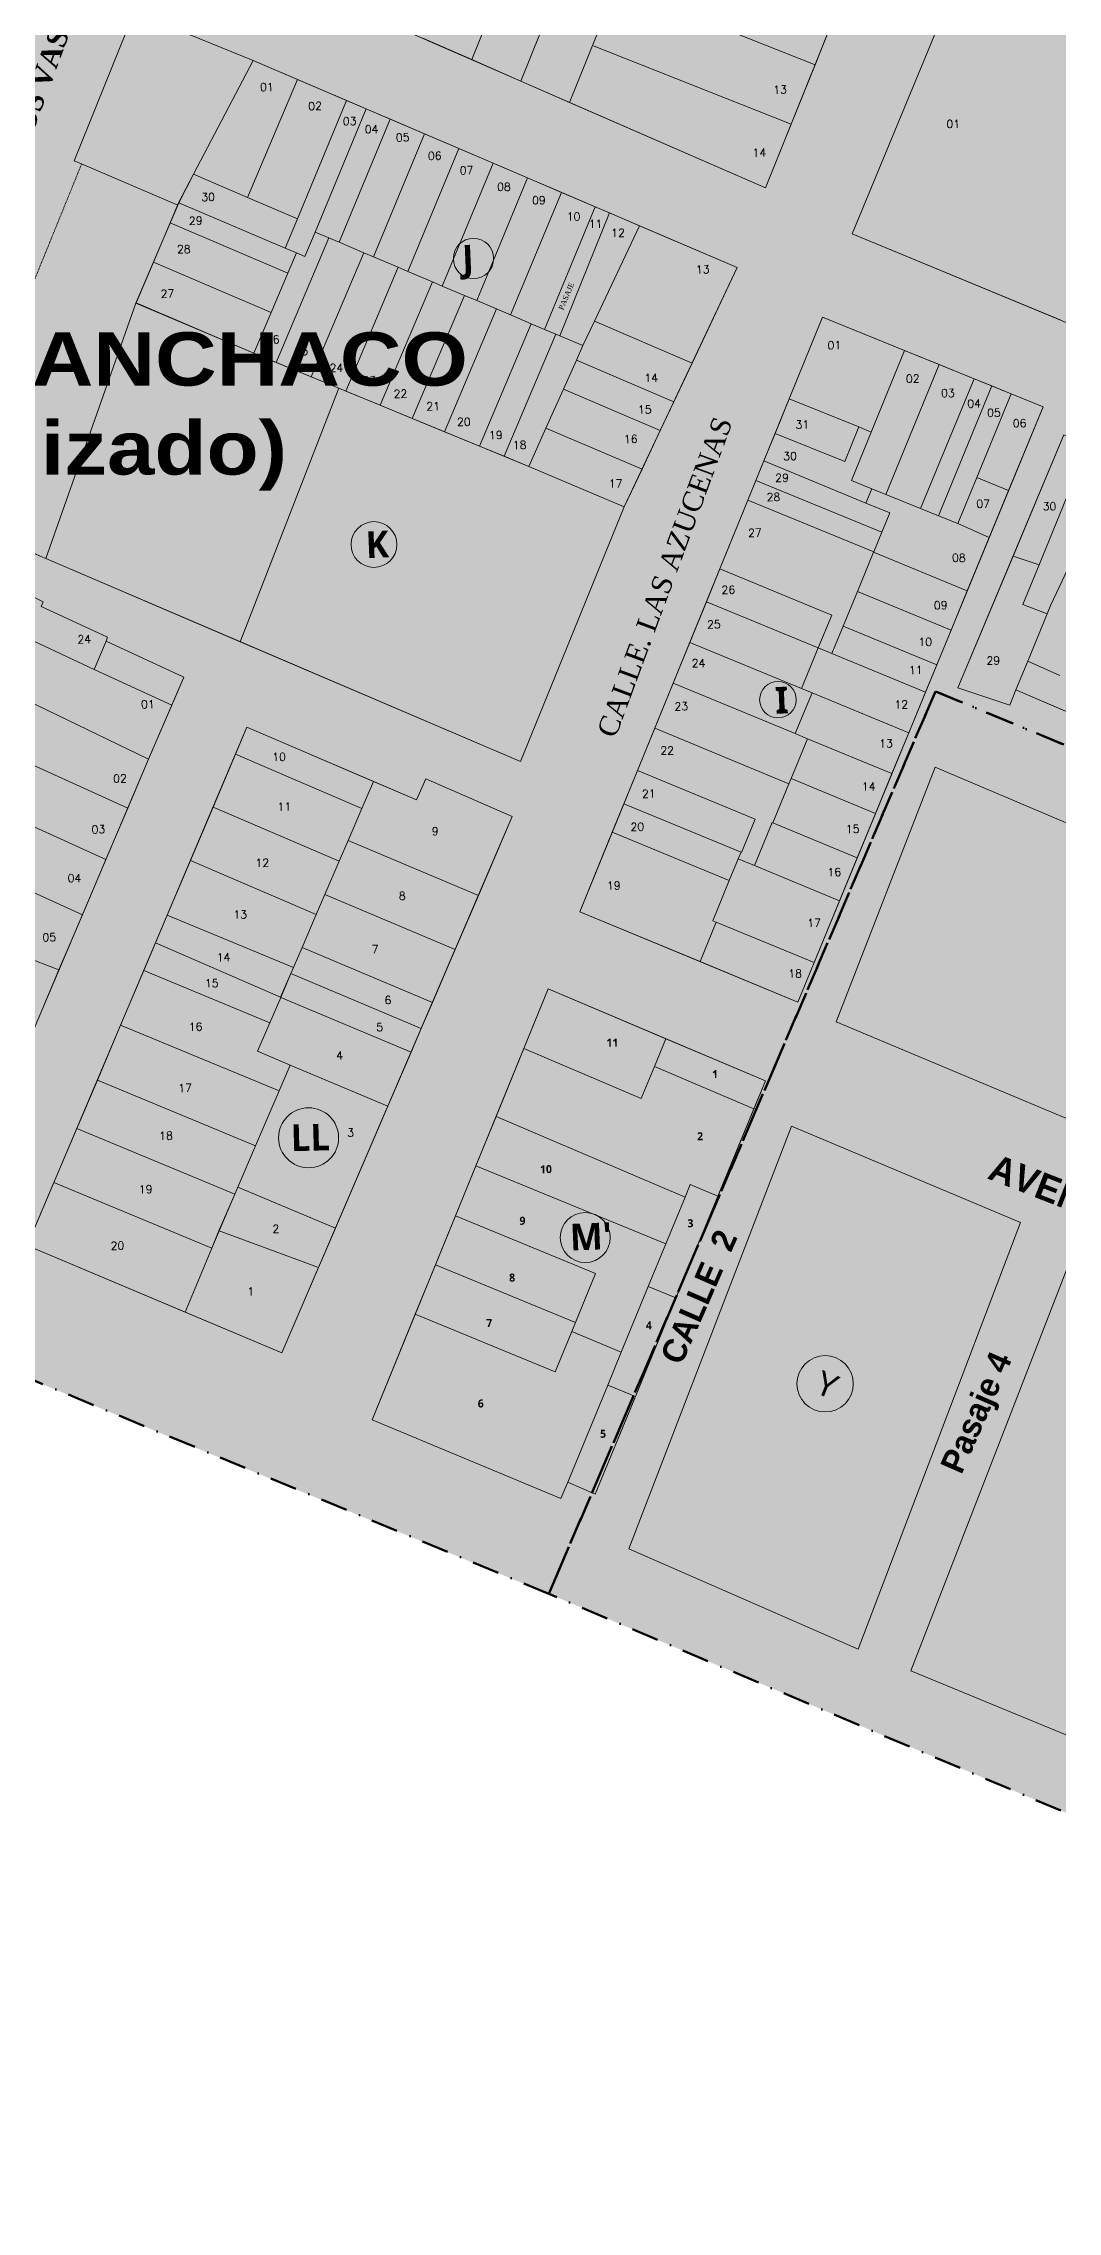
# Model space of a CAD drawing. Header units: millimetres. Extents: x -12449005 to 6504000, y 604360 to 27735491.
# Drawn here: x 713139.6 to 713329.7, y 9106503.8 to 9106910.1 of the extents above; entities that cross this region are included whole.
import ezdxf
from ezdxf.enums import TextEntityAlignment as Align

# ---------------------------------------------------------------- set-up
doc = ezdxf.new("R2010")
doc.units = ezdxf.units.MM
doc.header["$MEASUREMENT"] = 0
doc.header["$PDMODE"] = 3
doc.header["$PDSIZE"] = 0.5
for name, pattern in [('DASHDOTX2', [50.8, 25.4, -12.7, 0, -12.7]), ('HIDDEN', [9.525, 6.35, -3.175]), ('HIDDEN2', [0.1875, 0.125, -0.0625])]:
    doc.linetypes.add(name, pattern=pattern)
doc.layers.get('0').update_dxf_attribs({"lineweight": 15})
for name, color, linetype, lineweight in [('02-Trazo', 130, 'Continuous', 9), ('A_LIMITES SECTORES', 1, 'DASHDOTX2', 50), ('JL - LOTE PRESCRITO', 190, 'Continuous', 30), ('JL - LOTES EXCEPTUADO', 33, 'Continuous', 30), ('Manzana', 3, 'Continuous', 18)]:
    doc.layers.add(name, color=color, linetype=linetype, lineweight=lineweight)
for name, color, linetype in [('_CALLES', 251, 'Continuous'), ('_LOTE_INFORMAL', 7, 'Continuous'), ('_LOTE_TEX_NUMLOT_INFORMAL', 251, 'Continuous'), ('_MANZANA_TEX_LETMAN_INFORMAL', 133, 'Continuous'), ('CALLES', 7, 'Continuous'), ('NUEVA ESPERANZA II', 160, 'Continuous')]:
    doc.layers.add(name, color=color, linetype=linetype)
doc.styles.add('CALLES', font='romans.shx', dxfattribs={"height": 2.5})
doc.styles.add('cota100', font='trebuc.ttf')
doc.styles.add('ROMANS', font='romans.shx')
doc.styles.get("Standard").update_dxf_attribs({"font": 'arial.ttf'})
doc.dimstyles.new('COTA _100', dxfattribs={"dimscale": 1.26, "dimtxt": 0.95, "dimasz": 0.04, "dimexe": 0.06, "dimexo": 0.1, "dimgap": 0.04, "dimtad": 0, "dimzin": 1, "dimdsep": 46, "dimtxsty": 'cota100', "dimblk": 'ARCHTICK', "dimcen": 0.09, "dimdle": 0.06, "dimse1": 1, "dimse2": 1, "dimsd1": 1, "dimsd2": 1, "dimclrd": 256, "dimclre": 178, "dimclrt": 7, "dimaunit": 1, "dimadec": 3, "dimazin": 0, "dimtfac": 1, "dimtmove": 2, "dimatfit": 2, "dimldrblk": 'ARCHTICK', "dimfxl": 1, "dimarcsym": 0})

# ---------------------------------------------------------------- blocks, each defined once
blk = doc.blocks.new('*D51')
at = {"layer": 'DEFPOINTS', "color": 0, "ltscale": 0.3, "transparency": 16777216}
for p in [(711798.11, 9107297.2, 0), (638644.95, 8884680.95), (638646.1, 8884680.58, 0)]:
    blk.add_point(p, dxfattribs=at)
at = {"layer": 'JL - LOTE PRESCRITO', "color": 7, "ltscale": 0.3, "transparency": 16777216, "insert": (1552507.84, 18611954.35), "char_height": 1.425, "attachment_point": 5, "rotation": 71.8094, "style": 'cota100'}
blk.add_mtext('234327.50', dxfattribs=at)
blk = doc.blocks.new('_ARCHTICK')
at = {"color": 0, "linetype": 'ByBlock', "const_width": 0.15}
blk.add_lwpolyline([(-0.5, -0.5), (0.5, 0.5)], dxfattribs=at)
blk = doc.blocks.new('*D53')
at = {"layer": 'DEFPOINTS', "color": 0, "ltscale": 0.3, "transparency": 16777216}
for p in [(711952.33, 9107351.33, 0), (711966.31, 9107342.82), (711965.47, 9107341.68, 0)]:
    blk.add_point(p, dxfattribs=at)
at = {"layer": 'JL - LOTE PRESCRITO', "color": 7, "ltscale": 0.3, "transparency": 16777216, "insert": (6503997.51, 4786217.92), "char_height": 1.425, "attachment_point": 5, "rotation": 323.7083, "style": 'cota100'}
blk.add_mtext('16.31', dxfattribs=at)
blk = doc.blocks.new('*D73')
at = {"layer": 'DEFPOINTS', "color": 0, "linetype": 'HIDDEN', "ltscale": 0.3, "transparency": 16777216}
for p in [(712011.73, 9107605.05, 0), (712012.2, 9107605.85, 0), (4170697.19, 7066169.49, 0)]:
    blk.add_point(p, dxfattribs=at)
at = {"layer": 'NUEVA ESPERANZA II', "color": 7, "linetype": 'HIDDEN', "lineweight": 0, "ltscale": 0.3, "transparency": 16777216, "insert": (2441354.93, 8086888.07, 0), "char_height": 1.197, "attachment_point": 5, "rotation": 329.4494, "style": 'cota100'}
blk.add_mtext('4016212.68', dxfattribs=at)
blk = doc.blocks.new('*D76')
at = {"layer": 'DEFPOINTS', "color": 0, "linetype": 'HIDDEN', "ltscale": 0.3, "transparency": 16777216}
for p in [(712060.23, 9107364.32, 0), (4611601.15, 6212854.71, 0), (4611601.67, 6212855.42, 0)]:
    blk.add_point(p, dxfattribs=at)
at = {"layer": 'NUEVA ESPERANZA II', "color": 7, "linetype": 'HIDDEN', "lineweight": 0, "ltscale": 0.3, "transparency": 16777216, "insert": (2661831.21, 7660110.22, 0), "char_height": 1.197, "attachment_point": 5, "rotation": 323.4146, "style": 'cota100'}
blk.add_mtext('4856398.38', dxfattribs=at)
blk = doc.blocks.new('*D277')
at = {"layer": 'DEFPOINTS', "color": 0, "ltscale": 0.3, "transparency": 16777216}
for p in [(5920851.92, 23470790.36), (5920853.1, 23470789.93, 0), (712025.22, 9107418.43, 0)]:
    blk.add_point(p, dxfattribs=at)
at = {"layer": 'JL - LOTES EXCEPTUADO', "color": 7, "ltscale": 0.3, "transparency": 16777216, "insert": (-3004046.3, 604365.52), "char_height": 1.425, "attachment_point": 5, "rotation": 70.067, "style": 'cota100'}
blk.add_mtext('15278688.71', dxfattribs=at)

msp = doc.modelspace()

# ---------------------------------------------------------------- hatches: boundary and pattern name
at = {"true_color": 0x474f51, "transparency": 33554534}
h = msp.add_hatch(color=251, dxfattribs=at)
h.dxf.hatch_style = 1
h.paths.add_polyline_path([(712887.487, 9107114.643), (712846.745, 9107131.336), (712752.994, 9106781.896), (713120.298, 9106666.779), (713234.294, 9106619.509), (713306.76, 9106788.635), (713529.82, 9106696.084), (713599.427, 9106823.03)])
at = {"transparency": 33554508}
h = msp.add_hatch(color=71, dxfattribs=at)
h.dxf.hatch_style = 1
h.paths.add_polyline_path([(713758.353, 9106719.387), (713966.816, 9106795.055), (713897.57, 9106973.891), (713629.208, 9106877.361), (713599.427, 9106823.03), (713529.846, 9106696.132), (713306.786, 9106788.683), (713234.32, 9106619.557), (713849.883, 9106358.794), (713884.937, 9106395.346)])

# ---------------------------------------------------------------- linework, layer by layer
at = {"lineweight": 15}
for points in [[(713181.421, 9106975.116), (713163.729, 9106931.572), (713274.927, 9106883.03), (713294.076, 9106930.623)], [(713311.529, 9106923.653), (713291.203, 9106874.417), (713433.668, 9106815.39), (713454.876, 9106869.019)], [(713281.001, 9106730.452), (713240.124, 9106747.341), (713285.631, 9106858.785), (713326.961, 9106842.031)], [(713427.028, 9106795.541), (713409.114, 9106751.502), (713321.877, 9106788.941), (713320.713, 9106786.082), (713310.983, 9106789.375), (713330.835, 9106836.741), (713335.307, 9106834.737), (713337.123, 9106838.58), (713411.042, 9106807.063), (713409.467, 9106803.302)], [(713139.238, 9106804.574), (713139.608, 9106805.466), (713117.967, 9106816.459), (713074.705, 9106714.794), (713096.794, 9106702.833), (713122.905, 9106690.332), (713159.345, 9106775.969), (713165.958, 9106791.368), (713151.404, 9106798.099), (713151.651, 9106798.818)], [(713209.567, 9106768.337), (713177.754, 9106781.963), (713136.599, 9106684.805), (713184.317, 9106664.683), (713227.495, 9106765.219), (713211.276, 9106772.32)], [(713234.214, 9106732.934), (713274.908, 9106715.658), (713243, 9106638.195), (713237.906, 9106640.443), (713236.56, 9106637.393), (713201.216, 9106652.152)]]:
    msp.add_lwpolyline(points, close=True, dxfattribs=at)
for points in [[(713178.909, 9106906.918), (713156.634, 9106915.987), (713145.419, 9106888.108), (713146.791, 9106887.522)], [(713164.832, 9106879.815), (713165.017, 9106880.248), (713167.754, 9106885.605), (713178.909, 9106906.918)], [(713178.909, 9106906.918), (713269.617, 9106868.136), (713248.482, 9106823.264)], [(713146.791, 9106887.522), (713164.832, 9106879.815)], [(713156.978, 9106861.422), (713164.832, 9106879.815)], [(713156.978, 9106861.422), (713140.064, 9106813.581)], [(713248.482, 9106823.264), (713230.573, 9106830.834), (713179.074, 9106852.06), (713156.978, 9106861.422)], [(713140.064, 9106813.581), (713229.001, 9106775.543), (713248.482, 9106823.264)]]:
    msp.add_lwpolyline(points, dxfattribs=at)
at = {"linetype": 'HIDDEN2', "lineweight": 15}
msp.add_lwpolyline([(713140.064, 9106813.581), (713120.265, 9106822.32), (713146.791, 9106887.522)], dxfattribs=at)
for centre, radius in [((713220.218, 9106869.809), 3.769), ((713201.566, 9106816.198), 4.294), ((713277.259, 9106787.113), 3.418), ((713189.326, 9106705.018), 5.625), ((713241.17, 9106686.31), 4.686)]:
    msp.add_circle(centre, radius)
at = {"layer": '02-Trazo', "color": 7}
msp.add_circle((713286.109, 9106658.904), 5.276, dxfattribs=at)
at = {"layer": '_LOTE_INFORMAL', "lineweight": 15}
for points in [[(713238.254, 9106952.693), (713219.902, 9106907.079)], [(713247.554, 9106949.016), (713229.069, 9106903.073)], [(713246.999, 9106920.847), (713242.52, 9106909.715)], [(713351.663, 9106908.356), (713311.529, 9106923.653), (713291.203, 9106874.417), (713330.137, 9106858.286)], [(713265.622, 9106913.484), (713284.222, 9106906.131)], [(713284.222, 9106906.131), (713287.208, 9106913.552)], [(713210.735, 9106911.085), (713219.902, 9106907.079)], [(713242.52, 9106909.715), (713238.236, 9106899.066)], [(713242.52, 9106909.715), (713279.743, 9106894.998)], [(713167.754, 9106885.605), (713178.909, 9106906.918), (713187.231, 9106903.36)], [(713187.231, 9106903.36), (713177.865, 9106881.273)], [(713187.231, 9106903.36), (713196.426, 9106899.429)], [(713219.902, 9106907.079), (713229.069, 9106903.073)], [(713279.743, 9106894.998), (713284.222, 9106906.131)], [(713196.426, 9106899.429), (713187.241, 9106877.255)], [(713200.103, 9106897.856), (713196.426, 9106899.429)], [(713229.069, 9106903.073), (713238.236, 9106899.066)], [(713190.537, 9106874.759), (713200.103, 9106897.856)], [(713195.048, 9106872.846), (713204.609, 9106895.93)], [(713204.609, 9106895.93), (713200.103, 9106897.856)], [(713211.045, 9106893.178), (713204.609, 9106895.93)], [(713238.236, 9106899.066), (713274.927, 9106883.03), (713279.743, 9106894.998)], [(713211.045, 9106893.178), (713201.492, 9106870.114)], [(713211.045, 9106893.178), (713217.482, 9106890.426)], [(713207.937, 9106867.382), (713217.482, 9106890.426)], [(713214.381, 9106864.649), (713223.918, 9106887.674)], [(713223.918, 9106887.674), (713217.482, 9106890.426)], [(713223.918, 9106887.674), (713230.355, 9106884.922)], [(713167.754, 9106885.605), (713164.962, 9106880.271)], [(713165.017, 9106880.248), (713167.754, 9106885.605)], [(713167.754, 9106885.605), (713177.865, 9106881.273)], [(713230.355, 9106884.922), (713220.826, 9106861.917)], [(713236.699, 9106882.21), (713230.355, 9106884.922)], [(713164.962, 9106880.271), (713163.363, 9106876.496)], [(713163.406, 9106876.478), (713165.017, 9106880.248)], [(713165.017, 9106880.248), (713164.962, 9106880.271)], [(713165.017, 9106880.248), (713184.953, 9106871.732)], [(713177.865, 9106881.273), (713187.241, 9106877.255)], [(713236.699, 9106882.21), (713227.178, 9106859.224)], [(713233.531, 9106856.531), (713243.043, 9106879.497)], [(713243.043, 9106879.497), (713236.699, 9106882.21)], [(713245.71, 9106878.357), (713243.043, 9106879.497)], [(713163.363, 9106876.496), (713160.241, 9106869.13)], [(713160.264, 9106869.121), (713163.406, 9106876.478)], [(713163.363, 9106876.496), (713163.406, 9106876.478)], [(713185.433, 9106867.068), (713163.406, 9106876.478)], [(713187.241, 9106877.255), (713184.953, 9106871.732)], [(713245.71, 9106878.357), (713236.385, 9106855.321)], [(713242.882, 9106858.047), (713251.319, 9106875.959)], [(713245.71, 9106878.357), (713251.319, 9106875.959)], [(713261.18, 9106850.224), (713269.617, 9106868.136), (713251.319, 9106875.959)], [(713193.116, 9106873.665), (713183.234, 9106850.345)], [(713187.033, 9106870.843), (713184.953, 9106871.732)], [(713185.433, 9106867.068), (713187.033, 9106870.843)], [(713190.537, 9106874.759), (713188.632, 9106870.16), (713187.033, 9106870.843)], [(713199.653, 9106870.894), (713189.799, 9106847.639)], [(713190.537, 9106874.759), (713193.116, 9106873.665)], [(713193.116, 9106873.665), (713195.048, 9106872.846)], [(713195.048, 9106872.846), (713199.653, 9106870.894)], [(713199.653, 9106870.894), (713201.492, 9106870.114)], [(713160.241, 9106869.13), (713157.002, 9106861.489)], [(713157.002, 9106861.489), (713160.264, 9106869.121)], [(713160.241, 9106869.13), (713160.264, 9106869.121)], [(713160.264, 9106869.121), (713182.312, 9106859.702)], [(713182.312, 9106859.702), (713185.433, 9106867.068)], [(713206.097, 9106868.162), (713196.271, 9106844.972)], [(713201.492, 9106870.114), (713206.097, 9106868.162)], [(713207.937, 9106867.382), (713206.097, 9106868.162)], [(713207.937, 9106867.382), (713212.542, 9106865.429)], [(713212.542, 9106865.429), (713202.743, 9106842.305)], [(713208.753, 9106839.828), (713218.526, 9106862.892)], [(713212.542, 9106865.429), (713214.381, 9106864.649)], [(713214.381, 9106864.649), (713218.526, 9106862.892)], [(713218.526, 9106862.892), (713220.826, 9106861.917)], [(713156.978, 9106861.422), (713140.064, 9106813.581), (713176.501, 9106797.997)], [(713156.978, 9106861.422), (713157.002, 9106861.489)], [(713179.074, 9106852.06), (713156.978, 9106861.422)], [(713157.002, 9106861.489), (713179.074, 9106852.06)], [(713182.312, 9106859.702), (713179.074, 9106852.06)], [(713224.51, 9106860.355), (713214.763, 9106837.351)], [(713224.51, 9106860.355), (713220.826, 9106861.917)], [(713227.178, 9106859.224), (713224.51, 9106860.355)], [(713227.178, 9106859.224), (713231.047, 9106857.584)], [(713300.972, 9106852.566), (713285.631, 9106858.785), (713279.393, 9106843.51)], [(713231.047, 9106857.584), (713221.327, 9106834.645)], [(713225.95, 9106832.74), (713235.65, 9106855.632)], [(713233.531, 9106856.531), (713231.047, 9106857.584)], [(713233.531, 9106856.531), (713235.65, 9106855.632)], [(713236.385, 9106855.321), (713235.65, 9106855.632)], [(713236.385, 9106855.321), (713240.73, 9106853.478)], [(713240.73, 9106853.478), (713242.882, 9106858.047)], [(713242.882, 9106858.047), (713261.18, 9106850.224)], [(713179.074, 9106852.06), (713183.234, 9106850.345)], [(713239.503, 9106850.742), (713237.069, 9106845.316)], [(713240.73, 9106853.478), (713239.503, 9106850.742)], [(713239.503, 9106850.742), (713257.75, 9106842.941)], [(713300.972, 9106852.566), (713294.732, 9106837.291)], [(713307.459, 9106849.936), (713300.972, 9106852.566)], [(713189.799, 9106847.639), (713183.234, 9106850.345)], [(713194.998, 9106845.497), (713189.799, 9106847.639)], [(713257.75, 9106842.941), (713261.18, 9106850.224)], [(713307.459, 9106849.936), (713297.514, 9106825.59)], [(713314.039, 9106847.269), (713304.002, 9106822.959)], [(713314.039, 9106847.269), (713307.459, 9106849.936)], [(713317.375, 9106845.916), (713314.039, 9106847.269)], [(713176.501, 9106797.997), (713194.998, 9106845.497)], [(713196.271, 9106844.972), (713194.998, 9106845.497)], [(713202.743, 9106842.305), (713196.271, 9106844.972)], [(713237.069, 9106845.316), (713233.797, 9106838.02)], [(713255.214, 9106837.558), (713237.069, 9106845.316)], [(713255.214, 9106837.558), (713257.75, 9106842.941)], [(713279.393, 9106843.51), (713276.744, 9106837.031)], [(713279.393, 9106843.51), (713292.416, 9106838.231)], [(713307.338, 9106821.607), (713317.375, 9106845.916)], [(713314.51, 9106828.757), (713320.99, 9106844.451)], [(713320.99, 9106844.451), (713317.375, 9106845.916)], [(713320.494, 9106826.331), (713326.961, 9106842.031), (713320.99, 9106844.451)], [(713202.743, 9106842.305), (713208.753, 9106839.828)], [(713208.753, 9106839.828), (713214.763, 9106837.351)], [(713221.327, 9106834.645), (713214.763, 9106837.351)], [(713221.327, 9106834.645), (713225.95, 9106832.74)], [(713230.575, 9106830.834), (713233.797, 9106838.02)], [(713251.806, 9106830.321), (713233.797, 9106838.02)], [(713255.214, 9106837.558), (713251.806, 9106830.321)], [(713276.744, 9106837.031), (713274.637, 9106831.861)], [(713276.744, 9106837.031), (713289.786, 9106831.744), (713292.416, 9106838.231)], [(713294.868, 9106826.662), (713291.026, 9106828.219), (713294.732, 9106837.291)], [(713294.732, 9106837.291), (713292.416, 9106838.231)], [(713335.307, 9106834.737), (713330.835, 9106836.741), (713321.319, 9106814.036)], [(713335.307, 9106834.737), (713326.189, 9106812.398)], [(713343.087, 9106836.037), (713328.386, 9106804.931), (713327.699, 9106803.242)], [(713230.575, 9106830.834), (713225.95, 9106832.74)], [(713248.482, 9106823.264), (713230.575, 9106830.834)], [(713251.806, 9106830.321), (713248.482, 9106823.264)], [(713274.637, 9106831.861), (713273.151, 9106828.223)], [(713293.741, 9106823.982), (713274.637, 9106831.861)], [(713273.151, 9106828.223), (713271.65, 9106824.547)], [(713296.715, 9106818.504), (713273.151, 9106828.223)], [(713294.868, 9106826.662), (713293.741, 9106823.982)], [(713294.868, 9106826.662), (713297.514, 9106825.59)], [(713314.51, 9106828.757), (713310.953, 9106820.142)], [(713314.51, 9106828.757), (713320.494, 9106826.331)], [(713316.874, 9106817.542), (713320.494, 9106826.331)], [(713248.482, 9106823.264), (713229.001, 9106775.543), (713176.501, 9106797.997)], [(713271.65, 9106824.547), (713266.377, 9106811.633)], [(713271.65, 9106824.547), (713295.209, 9106814.831)], [(713296.715, 9106818.504), (713298.207, 9106822.14), (713293.741, 9106823.982)], [(713297.514, 9106825.59), (713304.002, 9106822.959)], [(713307.338, 9106821.607), (713304.002, 9106822.959)], [(713296.715, 9106818.504), (713295.209, 9106814.831)], [(713310.953, 9106820.142), (713307.338, 9106821.607)], [(713316.874, 9106817.542), (713310.953, 9106820.142)], [(713295.197, 9106814.802), (713292.148, 9106807.408)], [(713295.197, 9106814.802), (713295.209, 9106814.831)], [(713312.749, 9106807.527), (713295.197, 9106814.802)], [(713321.319, 9106814.036), (713310.983, 9106789.375), (713320.713, 9106786.082), (713321.877, 9106788.941)], [(713312.749, 9106807.527), (713316.874, 9106817.542)], [(713326.189, 9106812.398), (713321.319, 9106814.036)], [(713266.377, 9106811.633), (713263.869, 9106805.49)], [(713284.821, 9106796.834), (713287.348, 9106802.968), (713266.377, 9106811.633)], [(713327.699, 9106803.242), (713323.154, 9106804.962), (713326.189, 9106812.398)], [(713292.148, 9106807.408), (713289.47, 9106800.918)], [(713292.148, 9106807.408), (713309.703, 9106800.132)], [(713309.703, 9106800.132), (713312.749, 9106807.527)], [(713151.363, 9106798.118), (713151.651, 9106798.818), (713139.238, 9106804.574)], [(713263.869, 9106805.49), (713260.75, 9106797.852)], [(713284.821, 9106796.834), (713263.869, 9106805.49)], [(713327.699, 9106803.242), (713324.083, 9106794.359)], [(713149.172, 9106792.808), (713136.753, 9106798.568)], [(713149.172, 9106792.808), (713151.363, 9106798.118)], [(713151.363, 9106798.118), (713165.958, 9106791.367), (713163.686, 9106786.076)], [(713260.75, 9106797.852), (713257.631, 9106790.215)], [(713260.75, 9106797.852), (713281.679, 9106789.205)], [(713287.352, 9106795.788), (713289.47, 9106800.918)], [(713289.47, 9106800.918), (713307.037, 9106793.66)], [(713307.037, 9106793.66), (713309.703, 9106800.132)], [(713284.821, 9106796.834), (713281.679, 9106789.205)], [(713284.821, 9106796.834), (713287.352, 9106795.788)], [(713287.352, 9106795.788), (713304.923, 9106788.528)], [(713304.923, 9106788.528), (713307.037, 9106793.66)], [(713324.083, 9106794.359), (713321.877, 9106788.941)], [(713330.109, 9106791.669), (713324.083, 9106794.359)], [(713163.686, 9106786.076), (713149.172, 9106792.808)], [(713257.631, 9106790.215), (713254.18, 9106781.762)], [(713280.524, 9106780.756), (713257.631, 9106790.215)], [(713132.689, 9106788.832), (713159.345, 9106775.969)], [(713159.345, 9106775.969), (713163.686, 9106786.076)], [(713283.666, 9106788.384), (713280.524, 9106780.756)], [(713281.679, 9106789.205), (713283.666, 9106788.384)], [(713283.666, 9106788.384), (713301.781, 9106780.9)], [(713301.781, 9106780.9), (713304.923, 9106788.528)], [(713321.877, 9106788.941), (713340.761, 9106780.836)], [(713201.485, 9106771.808), (713177.754, 9106781.963), (713175.609, 9106776.898)], [(713254.18, 9106781.762), (713250.947, 9106773.846)], [(713254.18, 9106781.762), (713279.341, 9106771.366)], [(713128.587, 9106779.004), (713155.431, 9106766.771)], [(713282.818, 9106779.808), (713279.745, 9106772.346)], [(713280.524, 9106780.756), (713282.818, 9106779.808)], [(713298.631, 9106773.275), (713282.818, 9106779.808)], [(713298.631, 9106773.275), (713301.781, 9106780.9)], [(713159.345, 9106775.969), (713155.431, 9106766.771)], [(713175.609, 9106776.898), (713171.416, 9106767)], [(713199.315, 9106766.754), (713175.609, 9106776.898)], [(713250.947, 9106773.846), (713248.407, 9106767.625)], [(713270.353, 9106758.558), (713270.466, 9106758.511), (713273.025, 9106764.725), (713250.947, 9106773.846)], [(713124.554, 9106769.342), (713151.359, 9106757.201)], [(713199.315, 9106766.754), (713201.485, 9106771.808)], [(713201.485, 9106771.808), (713209.572, 9106768.347), (713211.276, 9106772.32), (713227.495, 9106765.219), (713221.148, 9106750.439)], [(713279.341, 9106771.366), (713276.317, 9106764.025)], [(713279.745, 9106772.346), (713279.341, 9106771.366)], [(713279.745, 9106772.346), (713295.565, 9106765.81)], [(713295.565, 9106765.81), (713298.631, 9106773.275)], [(713155.431, 9106766.771), (713151.359, 9106757.201)], [(713171.416, 9106767), (713167.164, 9106756.963)], [(713171.416, 9106767), (713195.072, 9106756.877)], [(713196.73, 9106760.735), (713199.315, 9106766.754)], [(713248.407, 9106767.625), (713246.23, 9106762.292)], [(713270.353, 9106758.558), (713248.407, 9106767.625)], [(713292.138, 9106757.488), (713295.565, 9106765.81)], [(713246.23, 9106762.292), (713240.124, 9106747.341), (713262.671, 9106738.026)], [(713246.23, 9106762.292), (713268.159, 9106753.232)], [(713276.317, 9106764.025), (713276.195, 9106764.075), (713272.877, 9106756.022)], [(713276.317, 9106764.025), (713292.138, 9106757.488)], [(713146.935, 9106746.804), (713120.24, 9106759.006)], [(713146.935, 9106746.804), (713151.359, 9106757.201)], [(713195.072, 9106756.877), (713196.73, 9106760.735)], [(713221.148, 9106750.439), (713196.73, 9106760.735)], [(713269.828, 9106757.282), (713268.159, 9106753.232)], [(713270.353, 9106758.558), (713269.828, 9106757.282)], [(713272.877, 9106756.022), (713269.828, 9106757.282)], [(713288.82, 9106749.435), (713292.138, 9106757.488)], [(713167.164, 9106756.963), (713162.835, 9106746.742)], [(713190.771, 9106746.861), (713167.164, 9106756.963)], [(713195.072, 9106756.877), (713192.369, 9106750.582)], [(713268.159, 9106753.232), (713265.055, 9106745.696), (713265.718, 9106745.423)], [(713272.877, 9106756.022), (713288.82, 9106749.435)], [(713192.369, 9106750.582), (713190.771, 9106746.861)], [(713192.369, 9106750.582), (713216.787, 9106740.286)], [(713216.787, 9106740.286), (713221.148, 9106750.439)], [(713284.048, 9106737.849), (713288.82, 9106749.435)], [(713115.233, 9106747.009), (713142.541, 9106736.479)], [(713142.541, 9106736.479), (713146.935, 9106746.804)], [(713160.631, 9106741.54), (713162.835, 9106746.742)], [(713162.835, 9106746.742), (713186.509, 9106736.938)], [(713190.771, 9106746.861), (713188.107, 9106740.659)], [(713262.671, 9106738.026), (713265.718, 9106745.423)], [(713284.048, 9106737.849), (713265.718, 9106745.423)], [(713160.631, 9106741.54), (713158.435, 9106736.356)], [(713184.076, 9106731.343), (713160.631, 9106741.54)], [(713186.01, 9106735.791), (713186.509, 9106736.938)], [(713186.509, 9106736.938), (713188.107, 9106740.659)], [(713212.525, 9106730.362), (713188.107, 9106740.659)], [(713212.525, 9106730.362), (713216.787, 9106740.286)], [(713262.671, 9106738.026), (713281.001, 9106730.452), (713284.048, 9106737.849)], [(713138.626, 9106727.277), (713142.541, 9106736.479)], [(713158.435, 9106736.356), (713154.106, 9106726.134)], [(713158.435, 9106736.356), (713182.05, 9106726.554)], [(713186.01, 9106735.791), (713184.076, 9106731.343)], [(713184.102, 9106731.332), (713186.01, 9106735.791)], [(713186.01, 9106735.791), (713210.434, 9106725.492)], [(713256.259, 9106723.575), (713234.214, 9106732.934), (713229.639, 9106721.733)], [(713182.05, 9106726.554), (713184.102, 9106731.332)], [(713184.102, 9106731.332), (713184.076, 9106731.343)], [(713208.52, 9106721.036), (713184.102, 9106731.332)], [(713210.434, 9106725.492), (713212.525, 9106730.362)], [(713154.106, 9106726.134), (713149.737, 9106715.821)], [(713183.794, 9106713.812), (713154.106, 9106726.134)], [(713182.05, 9106726.554), (713179.761, 9106721.225), (713185.871, 9106718.648)], [(713208.52, 9106721.036), (713210.434, 9106725.492)], [(713204.179, 9106710.929), (713208.52, 9106721.036)], [(713229.639, 9106721.733), (713224.442, 9106709.011)], [(713229.639, 9106721.733), (713251.667, 9106712.381), (713254.115, 9106718.348)], [(713256.259, 9106723.575), (713254.115, 9106718.348)], [(713272.756, 9106710.434), (713274.908, 9106715.658), (713256.259, 9106723.575)], [(713183.794, 9106713.812), (713185.871, 9106718.648)], [(713204.179, 9106710.929), (713185.871, 9106718.648)], [(713272.756, 9106710.434), (713254.115, 9106718.348)], [(713149.737, 9106715.821), (713145.896, 9106706.752)], [(713149.737, 9106715.821), (713179.374, 9106703.521)], [(713179.374, 9106703.521), (713183.794, 9106713.812)], [(713194.353, 9106688.049), (713204.179, 9106710.929)], [(713224.442, 9106709.011), (713220.661, 9106699.754)], [(713259.861, 9106693.914), (713224.442, 9106709.011)], [(713266.004, 9106694.042), (713272.756, 9106710.434)], [(713141.605, 9106696.623), (713145.896, 9106706.752)], [(713145.896, 9106706.752), (713175.487, 9106694.47)], [(713179.374, 9106703.521), (713176.045, 9106695.769)], [(713141.605, 9106696.623), (713136.599, 9106684.805), (713166.165, 9106672.338)], [(713141.605, 9106696.623), (713171.179, 9106684.348)], [(713220.661, 9106699.754), (713216.822, 9106690.357)], [(713220.661, 9106699.754), (713256.261, 9106685.145)], [(713259.861, 9106693.914), (713260.818, 9106696.244), (713266.004, 9106694.042)], [(713172.53, 9106687.585), (713175.487, 9106694.47)], [(713175.487, 9106694.47), (713172.553, 9106687.576)], [(713176.045, 9106695.769), (713175.487, 9106694.47)], [(713194.353, 9106688.049), (713176.045, 9106695.769)], [(713259.861, 9106693.914), (713256.261, 9106685.145)], [(713258.159, 9106674.995), (713266.004, 9106694.042)], [(713191.196, 9106680.699), (713194.353, 9106688.049)], [(713216.822, 9106690.357), (713213.079, 9106681.192)], [(713216.822, 9106690.357), (713243.106, 9106679.571), (713239.336, 9106670.418)], [(713166.165, 9106672.338), (713171.179, 9106684.348)], [(713172.53, 9106687.585), (713171.179, 9106684.348)], [(713172.553, 9106687.576), (713171.179, 9106684.348)], [(713172.553, 9106687.576), (713172.53, 9106687.585)], [(713191.196, 9106680.699), (713172.553, 9106687.576)], [(713256.261, 9106685.145), (713252.971, 9106677.132)], [(713166.165, 9106672.338), (713184.317, 9106664.683), (713191.196, 9106680.699)], [(713213.079, 9106681.192), (713209.297, 9106671.935)], [(713239.336, 9106670.418), (713213.079, 9106681.192)], [(713252.971, 9106677.132), (713247.921, 9106664.834)], [(713258.159, 9106674.995), (713252.971, 9106677.132)], [(713209.297, 9106671.935), (713201.216, 9106652.152), (713236.56, 9106637.393), (713237.906, 9106640.443)], [(713238.633, 9106668.712), (713235.527, 9106661.171), (713209.297, 9106671.935)], [(713250.56, 9106656.549), (713258.159, 9106674.995)], [(713238.633, 9106668.712), (713239.336, 9106670.418)], [(713238.633, 9106668.712), (713247.921, 9106664.834)], [(713247.921, 9106664.834), (713245.393, 9106658.677)], [(713245.393, 9106658.677), (713237.906, 9106640.443)], [(713237.906, 9106640.443), (713243, 9106638.195), (713250.56, 9106656.549)], [(713250.56, 9106656.549), (713245.393, 9106658.677)]]:
    msp.add_lwpolyline(points, dxfattribs=at)
msp.add_lwpolyline([(713248.482, 9106823.264), (713230.575, 9106830.834), (713225.95, 9106832.74), (713221.327, 9106834.645), (713214.763, 9106837.351), (713208.753, 9106839.828), (713202.743, 9106842.305), (713196.271, 9106844.972), (713194.998, 9106845.497), (713176.501, 9106797.997), (713229.001, 9106775.543)], close=True, dxfattribs=at)
at = {"layer": 'A_LIMITES SECTORES', "color": 251, "ltscale": 0.2, "true_color": 0x474f51}
msp.add_lwpolyline([(713120.324, 9106666.827), (712753.021, 9106781.944), (712846.771, 9107131.384), (712887.513, 9107114.691), (713599.454, 9106823.078), (713529.846, 9106696.132), (713306.786, 9106788.683), (713234.32, 9106619.557)], close=True, dxfattribs=at)
at = {"layer": 'A_LIMITES SECTORES', "color": 71, "ltscale": 0.2}
msp.add_lwpolyline([(713599.427, 9106823.03), (713629.208, 9106877.361), (713897.57, 9106973.891), (713966.816, 9106795.055), (713758.353, 9106719.387), (713884.937, 9106395.346), (713849.883, 9106358.794), (713234.32, 9106619.557), (713306.786, 9106788.683), (713529.846, 9106696.132), (713599.427, 9106823.03)], close=True, dxfattribs=at)
at = {"layer": 'Manzana', "color": 7, "lineweight": 15}
for p, q in [((713306.711, 9106774.48), (713288.197, 9106726.774)), ((713402.573, 9106733.66), (713306.711, 9106774.48)), ((713288.197, 9106726.774), (713384.213, 9106686.343)), ((713249.357, 9106627.995), (713279.81, 9106707.216)), ((713279.81, 9106707.216), (713322.69, 9106689.126)), ((713322.69, 9106689.126), (713292.299, 9106609.186)), ((713332.902, 9106684.24), (713302.148, 9106605.114)), ((713292.299, 9106609.186), (713249.357, 9106627.995)), ((713346.125, 9106586.981), (713302.148, 9106605.114))]:
    msp.add_line(p, q, dxfattribs=at)

# ---------------------------------------------------------------- texts
at = {"color": 5, "insert": (712968.07, 9106855.98), "char_height": 10, "attachment_point": 1}
msp.add_mtext_dynamic_manual_height_columns('\\pi59.24202;{\\fArial Black|b0|i0|c0|p34;\\C59;\\c4542023;A.H. VILLA HUANCHACO\\P\\pi91.08717;(No formalizado)}', width=306.40354, gutter_width=1, heights=[0], dxfattribs=at)
at = {"layer": '02-Trazo', "color": 7, "insert": (713285.439, 9106661.573), "char_height": 4.5, "width": 14.0003, "attachment_point": 1, "rotation": 338.31859}
msp.add_mtext('{\\fComic Sans MS|b0|i0|c0|p66;Y}', dxfattribs=at)
at = {"layer": '_CALLES', "color": 7, "attachment_point": 1}
for s, insert, char_height, width, rotation in [('{\\fBook Antiqua|b1|i0|c0|p18;AV. MARCOS VASQUEZ}', (713124.017, 9106867.384), 3.75, 111.48075, 69.66581), ('{\\fBook Antiqua|b0|i0|c0|p18;PASAJE}', (713236.094, 9106860.441), 1, 74.3205, 67.09294), ('{\\fBook Antiqua|b0|i0|c238|p18;C\\fBook Antiqua|b0|i0|c0|p18;ALLE\\fBook Antiqua|b0|i0|c238|p18;. \\fBook Antiqua|b0|i0|c0|p18;LAS AZUCENAS}', (713243.266, 9106781.045), 3.75, 111.48075, 69.66581)]:
    msp.add_mtext(s, dxfattribs=dict(at, insert=insert, char_height=char_height, width=width, rotation=rotation))
at = {"layer": '_CALLES', "color": 7, "insert": (713318.149, 9106702.1), "char_height": 5, "width": 141.64894, "attachment_point": 1, "rotation": 338.60143, "style": 'CALLES'}
msp.add_mtext('{\\fComic Sans MS|b1|i0|c0|p66;AVENIDA  WICHANZAO}', dxfattribs=at)
at = {"layer": '_LOTE_TEX_NUMLOT_INFORMAL', "color": 7, "style": 'ROMANS'}
for s, p in [('01', (713181.499, 9106901.931)), ('13', (713277.672, 9106901.447)), ('02', (713190.537, 9106898.396)), ('03', (713197.01, 9106895.559)), ('01', (713310.123, 9106895.033)), ('04', (713201.122, 9106894.041)), ('05', (713206.949, 9106892.513)), ('06', (713212.954, 9106889.069)), ('07', (713218.92, 9106886.332)), ('14', (713273.779, 9106889.636)), ('08', (713225.917, 9106883.252)), ('30', (713170.497, 9106881.327)), ('09', (713232.478, 9106880.735)), ('29', (713168.174, 9106876.909)), ('10', (713238.967, 9106877.68)), ('11', (713243.089, 9106876.294)), ('12', (713247.302, 9106874.632)), ('28', (713165.939, 9106871.571)), ('13', (713263.185, 9106867.766)), ('27', (713162.872, 9106863.228)), ('26', (713182.587, 9106854.632)), ('25', (713187.965, 9106852.458)), ('01', (713287.844, 9106853.578)), ('24', (713194.54, 9106849.31)), ('23', (713200.671, 9106846.96)), ('14', (713253.517, 9106847.45)), ('02', (713302.526, 9106847.307)), ('22', (713206.533, 9106844.468)), ('21', (713212.664, 9106842.123)), ('03', (713309.108, 9106844.587)), ('04', (713314.029, 9106842.609)), ('20', (713218.407, 9106839.214)), ('15', (713252.325, 9106841.518)), ('31', (713281.842, 9106838.694)), ('05', (713317.732, 9106840.909)), ('06', (713322.551, 9106838.937)), ('19', (713224.406, 9106836.728)), ('18', (713228.872, 9106834.861)), ('16', (713249.686, 9106835.983)), ('30', (713279.534, 9106832.781)), ('17', (713246.846, 9106827.636)), ('29', (713278.04, 9106828.707)), ('28', (713276.429, 9106825.117)), ('07', (713315.723, 9106823.825)), ('30', (713328.151, 9106823.378)), ('27', (713272.947, 9106818.407)), ('08', (713311.167, 9106813.707)), ('26', (713267.975, 9106807.722)), ('25', (713265.265, 9106801.252)), ('09', (713307.763, 9106804.825)), ('24', (713147.289, 9106798.452)), ('10', (713304.871, 9106797.95)), ('24', (713262.385, 9106793.961)), ('29', (713317.613, 9106794.46)), ('11', (713303.099, 9106792.683)), ('01', (713159.198, 9106786.254)), ('23', (713259.146, 9106785.88)), ('12', (713300.389, 9106786.213)), ('22', (713256.505, 9106777.595)), ('13', (713297.509, 9106778.921)), ('10', (713183.786, 9106776.393)), ('02', (713153.976, 9106772.343)), ('21', (713253.068, 9106769.505)), ('14', (713294.27, 9106770.84)), ('11', (713184.776, 9106767.076)), ('03', (713149.936, 9106762.822)), ('9', (713213.044, 9106762.472)), ('20', (713250.912, 9106763.287)), ('15', (713291.267, 9106762.889)), ('12', (713180.654, 9106756.559)), ('04', (713145.451, 9106753.674)), ('19', (713246.516, 9106752.299)), ('16', (713287.83, 9106754.799)), ('8', (713206.873, 9106750.383)), ('13', (713176.503, 9106746.872)), ('17', (713284.05, 9106745.284)), ('05', (713140.736, 9106742.59)), ('7', (713201.791, 9106740.351)), ('14', (713173.396, 9106738.825)), ('15', (713171.171, 9106733.994)), ('18', (713280.472, 9106735.798)), ('6', (713204.186, 9106730.84)), ('16', (713168.146, 9106725.817)), ('5', (713202.64, 9106725.751)), ('4', (713195.142, 9106720.444)), ('17', (713166.193, 9106714.353)), ('18', (713162.595, 9106705.399)), ('3', (713197.189, 9106706.009)), ('19', (713158.787, 9106695.354)), ('2', (713183.201, 9106687.96)), ('20', (713153.503, 9106684.798)), ('1', (713178.502, 9106676.212))]:
    msp.add_text(s, height=1.5, rotation=1.05343, dxfattribs=at).set_placement(p, align=Align.MIDDLE)
at = {"layer": '_LOTE_TEX_NUMLOT_INFORMAL', "char_height": 1.5, "attachment_point": 1, "rotation": 1.05343, "style": 'ROMANS'}
for s, insert, width in [('{\\fTrebuchet MS|b1|i0|c0|p34;11}', (713245.125, 9106723.584), 2.62257), ('{\\fTrebuchet MS|b1|i0|c0|p34;1}', (713264.917, 9106717.689), 2.14782), ('{\\fTrebuchet MS|b1|i0|c0|p34;2}', (713262.113, 9106706.041), 2.62257), ('{\\fTrebuchet MS|b1|i0|c0|p34;10}', (713232.661, 9106699.859), 2.62257), ('{\\fTrebuchet MS|b1|i0|c0|p34;9}', (713228.832, 9106690.203), 2.14782), ('{\\fTrebuchet MS|b1|i0|c0|p34;3}', (713260.299, 9106689.738), 2.14782), ('{\\fTrebuchet MS|b1|i0|c0|p34;8}', (713226.887, 9106679.555), 2.14782), ('{\\fTrebuchet MS|b1|i0|c0|p34;7}', (713222.601, 9106671.04), 2.14782), ('{\\fTrebuchet MS|b1|i0|c0|p34;4}', (713252.511, 9106670.621), 2.14782), ('{\\fTrebuchet MS|b1|i0|c0|p34;6}', (713221.01, 9106655.959), 2.14782), ('{\\fTrebuchet MS|b1|i0|c0|p34;5}', (713243.934, 9106650.282), 2.14782)]:
    msp.add_mtext(s, dxfattribs=dict(at, insert=insert, width=width))
at = {"layer": '_MANZANA_TEX_LETMAN_INFORMAL', "color": 7, "char_height": 5, "width": 15.52862, "attachment_point": 1}
for s, insert, rotation in [('{\\fTrebuchet MS|b1|i0|c0|p34;J}', (713217.992, 9106872.313), 2.40556), ('{\\fTrebuchet MS|b1|i0|c0|p34;K}', (713199.915, 9106818.637), 2.40556), ('{\\fTrebuchet MS|b1|i0|c0|p34;I}', (713276.602, 9106789.469), 2.40556), ('{\\fTrebuchet MS|b1|i0|c0|p34;LL}', (713185.903, 9106707.487), 1.58139), ("{\\fTrebuchet MS|b1|i0|c0|p34;M'}", (713238.178, 9106688.855), 2.40556)]:
    msp.add_mtext(s, dxfattribs=dict(at, insert=insert, rotation=rotation))
at = {"layer": 'CALLES', "color": 7, "attachment_point": 1}
for s, insert, char_height, width, rotation in [('{\\fComic Sans MS|b1|i0|c0|p66;CALLE  2}', (713255.076, 9106663.996), 4.44934, 108.6864, 66.31859), ('{\\fComic Sans MS|b1|i0|c0|p66;Pasaje 4}', (713307.56, 9106643.542), 4.44934, 108.6864, 66.31859), ('{\\fComic Sans MS|b0|i0|c0|p66;Y}', (713285.439, 9106661.573), 4.5, 14.0003, 338.31859)]:
    msp.add_mtext(s, dxfattribs=dict(at, insert=insert, char_height=char_height, width=width, rotation=rotation))

# ---------------------------------------------------------------- dimensions: what is measured, and where the dimension line sits
at = {"layer": 'JL - LOTE PRESCRITO', "ltscale": 0.3}
for base, p1, p2, angle, picture, middle in [((638644.95, 8884680.953, 0), (711798.107, 9107297.202, 0), (638646.098, 8884680.575, 0), 251.80943, '*D51', (1552507.844, 18611954.349, 0)), ((711966.313, 9107342.822, 0), (711952.326, 9107351.331, 0), (711965.473, 9107341.678, 0), 323.70827, '*D53', (6503997.511, 4786217.922, 0))]:
    dim = msp.add_linear_dim(base=base, p1=p1, p2=p2, angle=angle, dimstyle='COTA _100', override={"dimscale": 1.5}, dxfattribs=at)
    dim.commit()
    dim.dimension.update_dxf_attribs({"geometry": picture, "text_midpoint": middle, "dimtype": 161})
at = {"layer": 'JL - LOTES EXCEPTUADO', "ltscale": 0.3}
dim = msp.add_linear_dim(base=(5920851.924857054, 23470790.356056061, 0.000000005), p1=(712025.222492767, 9107418.427517591, 0.000000004), p2=(5920853.097571281, 23470789.930775229, 0.000000001), angle=70.066995566, dimstyle='COTA _100', override={"dimscale": 1.5}, dxfattribs=at)
dim.commit()
dim.dimension.update_dxf_attribs({"geometry": '*D277', "text_midpoint": (-3004046.296434489, 604365.524695335, 0.000000005), "dimtype": 161})
at = {"layer": 'NUEVA ESPERANZA II', "linetype": 'HIDDEN', "lineweight": 0, "ltscale": 0.3}
for p1, p2, distance, picture, middle in [((4170697.188284783, 7066169.48580675, 0.000000001), (712011.729687415, 9107605.053734764, 0.000000001), -0.93001305, '*D73', (2441354.931710498, 8086888.07068019, 0.000000001)), ((712060.231841858, 9107364.317540675, 0.000000001), (4611601.151797256, 6212854.712911038, 0.000000001), 0.875501777, '*D76', (2661831.213635954, 7660110.218227286, 0.000000001))]:
    dim = msp.add_aligned_dim(p1=p1, p2=p2, distance=distance, dimstyle='COTA _100', dxfattribs=at)
    dim.commit()
    dim.dimension.update_dxf_attribs({"geometry": picture, "text_midpoint": middle})

doc.saveas('drawing.dxf')
